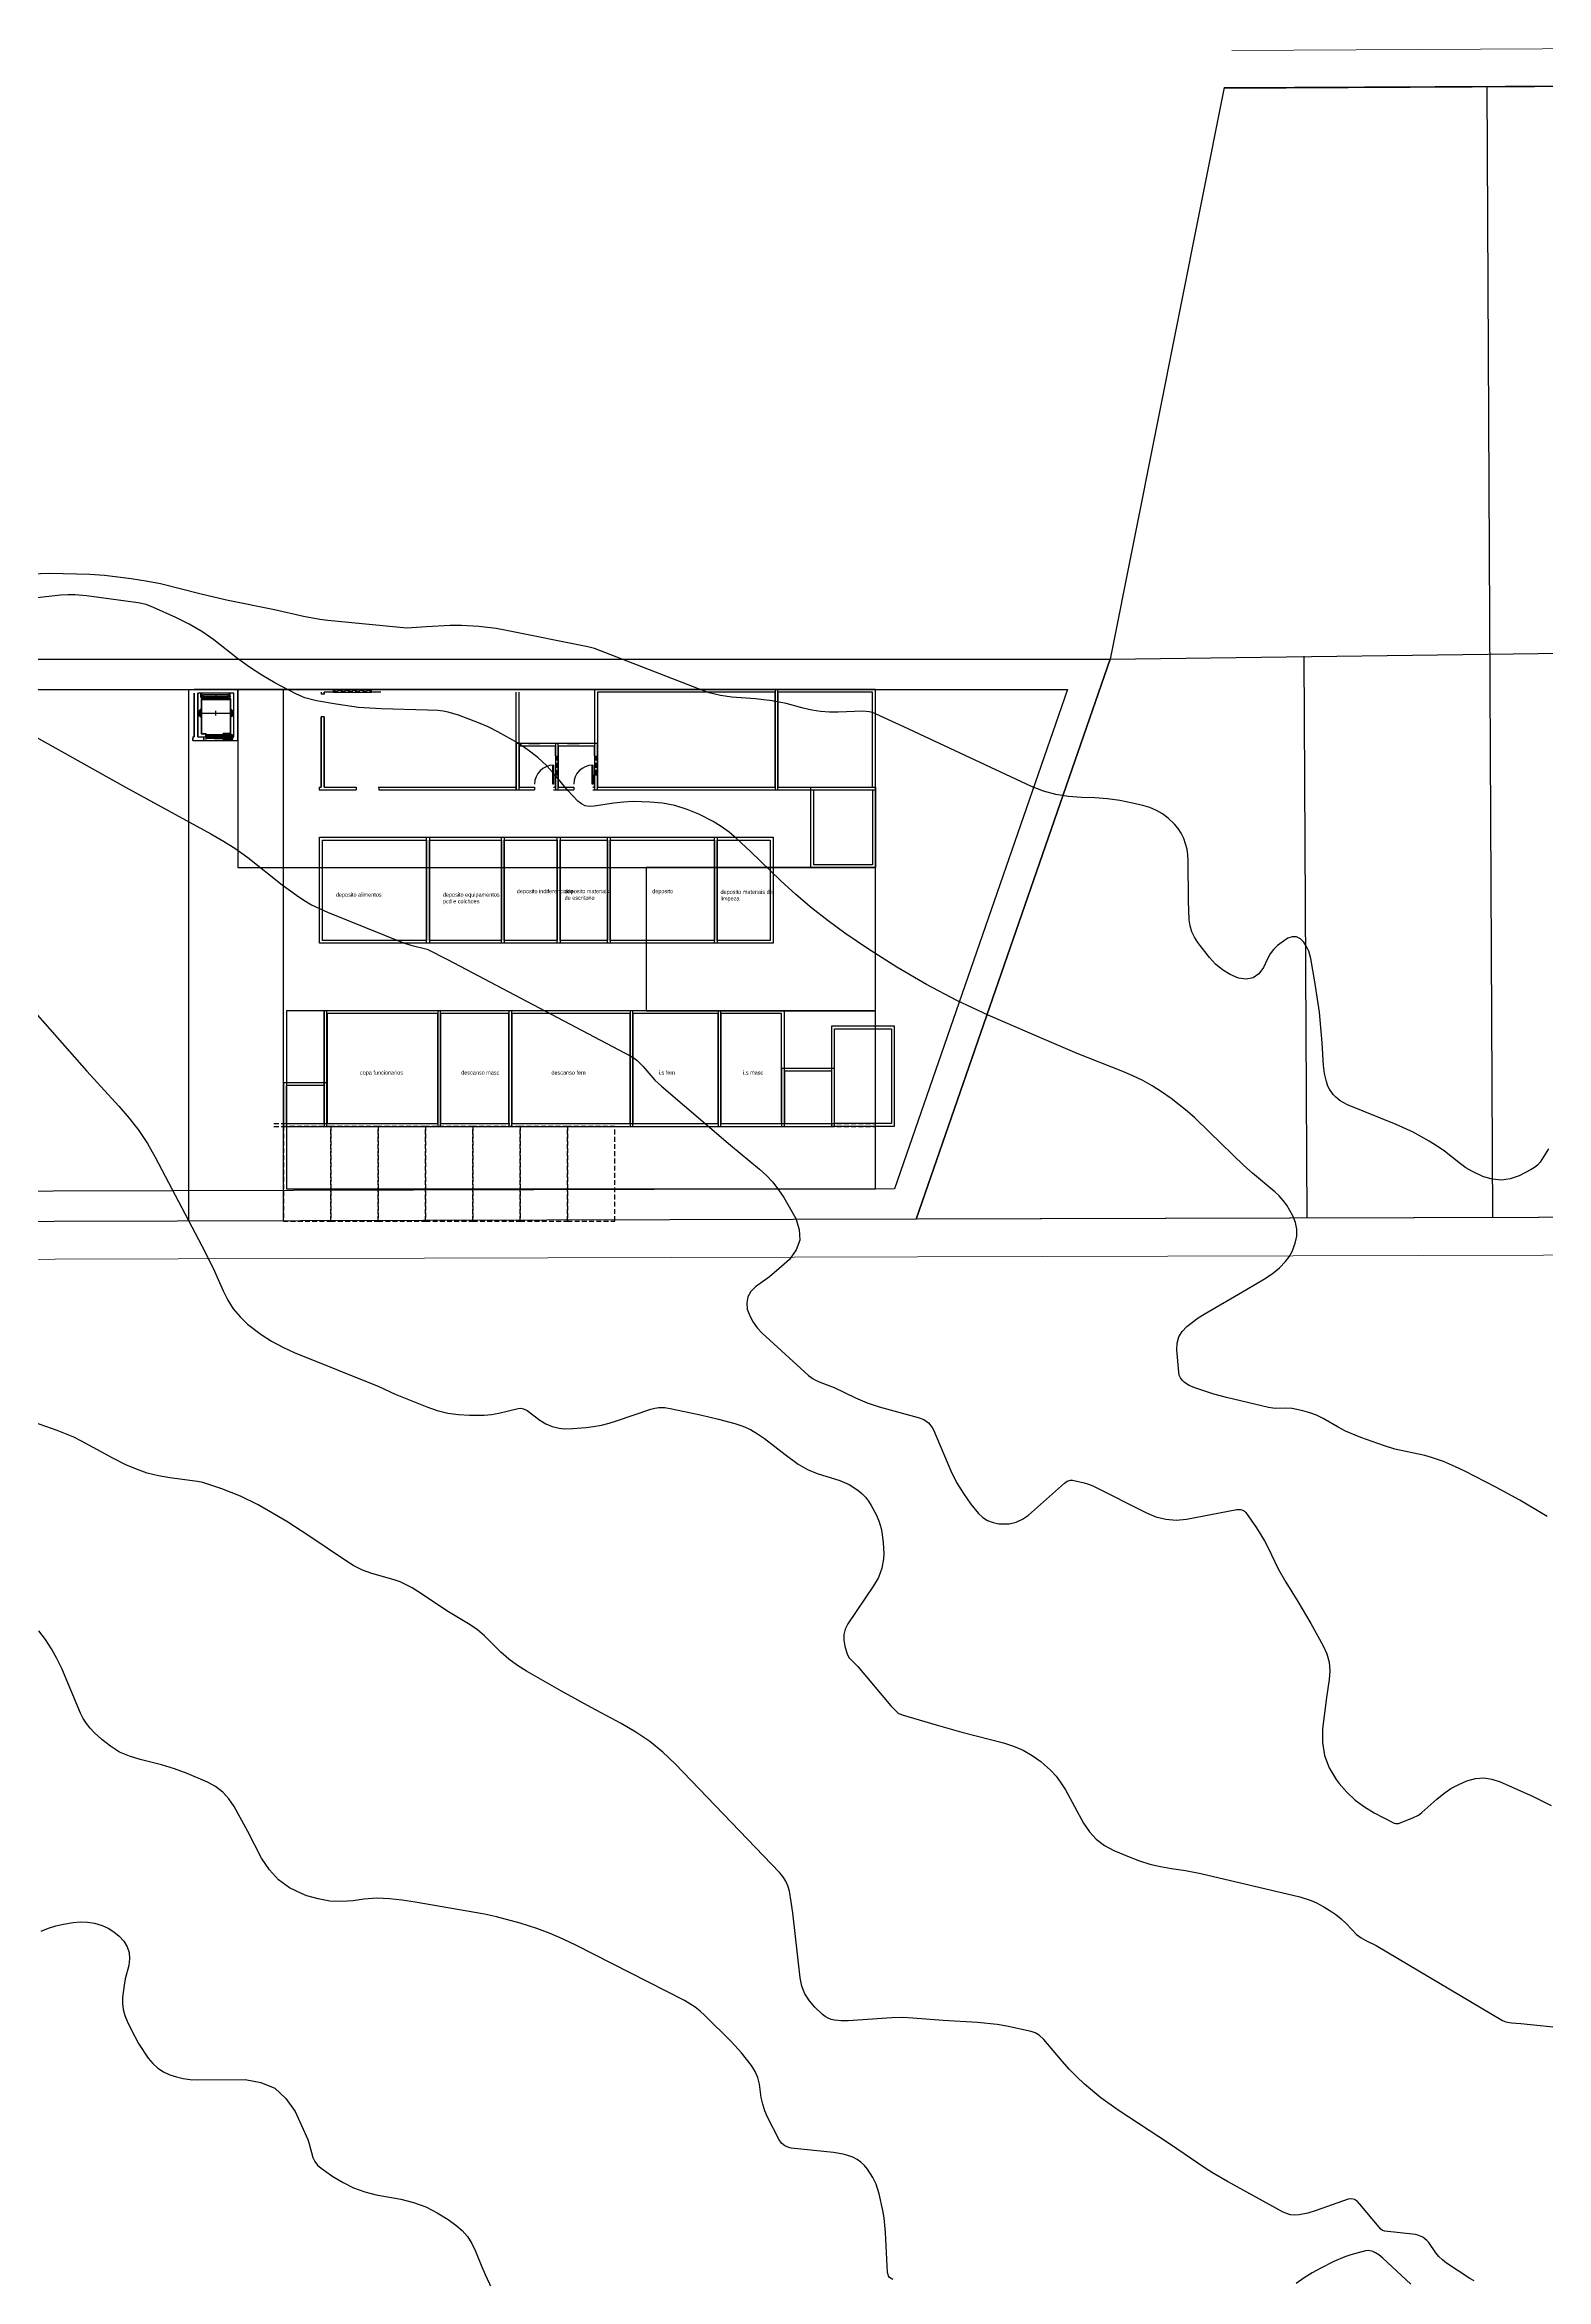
# Model space of a CAD drawing. Header units: centimetres. Extents: x 0 to 1311401, y -389375 to 85618.
# Drawn here: x 653422 to 661352, y -274341 to -262545 of the extents above; entities that cross this region are included whole.
import ezdxf

# ---------------------------------------------------------------- set-up
doc = ezdxf.new("R2010")
doc.units = ezdxf.units.CM
doc.header["$LTSCALE"] = 4
for name, pattern in [('DASHED2', [9.525, 6.35, -3.175]), ('HIDDEN', [9.525, 6.35, -3.175]), ('LTYPE_4', [112.5, 56.25, -56.25]), ('LTYPE_6', [168.75, 112.5, -28.125, 0, -28.125])]:
    doc.linetypes.add(name, pattern=pattern)
for name, color, linetype in [('0.1', 1, 'Continuous'), ('0.2', 2, 'Continuous'), ('0.4', 4, 'Continuous'), ('0.6', 6, 'Continuous'), ('02-CONT', 2, 'Continuous'), ('04', 254, 'Continuous'), ('08', 8, 'Continuous'), ('A-DEMOLIR', 30, 'HIDDEN'), ('CURVAS-INTERMEDIARIAS', 39, 'Continuous'), ('CURVAS-MESTRA', 34, 'Continuous'), ('DEMOLIR', 10, 'Continuous'), ('LIMITE-L', 7, 'Continuous')]:
    doc.layers.add(name, color=color, linetype=linetype)
doc.layers.add('C-TEXTO-03', color=2, linetype='Continuous', lineweight=20)
doc.layers.add('P-MEIOFIO', color=171, linetype='Continuous', lineweight=9)
doc.styles.add('Símbolos', font='ERASLGHT.TTF')

# ---------------------------------------------------------------- blocks, each defined once
blk = doc.blocks.new('1_00e-flat-4')
at = {"color": 1}
blk.add_arc((28, -52), 100, 90, 180, dxfattribs=at)
at = {"layer": '02-CONT'}
blk.add_lwpolyline([(28, -52), (25, -52), (25, 48), (28, 48)], close=True, dxfattribs=at)

msp = doc.modelspace()

# ---------------------------------------------------------------- linework, layer by layer
at = {"color": 1}
msp.add_lwpolyline([(659650.548, -262775.326), (665220.33, -262744.956), (665252.936, -268724.712), (658029.975, -268744.458)], dxfattribs=at)
at = {"layer": '0.1'}
for p, q in [((655147.505, -265948.707), (654947.505, -265948.707)), ((654947.505, -265963.707), (655147.505, -265963.707)), ((656119.505, -266298.707), (656119.505, -266398.707)), ((656134.505, -266398.707), (656134.505, -266298.707)), ((656326.505, -266298.707), (656326.505, -266398.707)), ((656341.505, -266398.707), (656341.505, -266298.707))]:
    msp.add_line(p, q, dxfattribs=at)
msp.add_lwpolyline([(654262.352, -266218.707), (654414.352, -266218.707)], dxfattribs=at)
at = {"layer": '0.2', "linetype": 'DASHED2'}
for p, q in [((655147.505, -265954.707), (654947.505, -265954.707)), ((654947.505, -265957.707), (655147.505, -265957.707)), ((656125.505, -266298.707), (656125.505, -266398.707)), ((656128.505, -266398.707), (656128.505, -266298.707)), ((656332.505, -266298.707), (656332.505, -266398.707)), ((656335.505, -266398.707), (656335.505, -266298.707))]:
    msp.add_line(p, q, dxfattribs=at)
at = {"layer": '0.4'}
for p, q in [((654183.167, -268754.974, 77040.339), (654183.167, -265948.707)), ((654683.167, -268754.974, 77040.339), (654683.167, -265948.707)), ((654898.167, -268039.974, 77040.339), (654898.167, -267645.06)), ((654913.167, -268039.974, 77040.339), (654913.167, -267645.06))]:
    msp.add_line(p, q, dxfattribs=at)
for points in [[(654441.852, -266889.172), (657809.444, -266889.172), (657809.444, -265948.886), (654441.852, -265948.886)], [(656326.505, -266478.707), (657294.444, -266478.707), (657294.444, -265948.707), (656326.505, -265948.707)], [(656341.505, -266463.707), (657279.444, -266463.707), (657279.444, -265963.707), (656341.505, -265963.707)], [(657279.444, -266478.886), (657809.444, -266478.886), (657809.444, -265948.886), (657279.444, -265948.886)], [(657294.444, -266463.886), (657794.444, -266463.886), (657794.444, -265963.886), (657294.444, -265963.886)], [(656599.365, -267645.06), (657809.444, -267645.06), (657809.444, -266889.172), (656599.365, -266889.172)], [(654699.365, -268585.06), (657809.314, -268585.06), (657809.314, -267645.06), (654699.365, -267645.06)], [(657908.367, -268254.974), (657578.367, -268254.974), (657578.367, -267724.974), (657908.367, -267724.974)], [(657893.367, -268239.974), (657593.367, -268239.974), (657593.367, -267739.974), (657893.367, -267739.974)]]:
    msp.add_lwpolyline(points, close=True, dxfattribs=at)
at = {"layer": '0.4', "elevation": 77040.339}
for points in [[(657468.444, -266463.886), (657809.444, -266463.886), (657809.444, -266889.172), (657468.444, -266889.172)], [(657483.444, -266478.886), (657794.444, -266478.886), (657794.444, -266874.172), (657483.444, -266874.172)], [(654873.794, -266728.886), (655453.794, -266728.886), (655453.794, -267288.799), (654873.794, -267288.799)], [(654888.794, -266743.886), (655438.794, -266743.886), (655438.794, -267273.799), (654888.794, -267273.799)], [(655438.794, -266728.886), (655848.794, -266728.886), (655848.794, -267288.799), (655438.794, -267288.799)], [(655453.794, -266743.886), (655833.794, -266743.886), (655833.794, -267273.799), (655453.794, -267273.799)], [(655833.794, -266728.886), (656143.794, -266728.886), (656143.794, -267288.799), (655833.794, -267288.799)], [(655848.794, -266743.886), (656128.794, -266743.886), (656128.794, -267273.799), (655848.794, -267273.799)], [(656128.794, -266728.886), (656408.794, -266728.886), (656408.794, -267288.799), (656128.794, -267288.799)], [(656143.794, -266743.886), (656393.794, -266743.886), (656393.794, -267273.799), (656143.794, -267273.799)], [(656393.794, -266728.886), (656973.794, -266728.886), (656973.794, -267288.799), (656393.794, -267288.799)], [(656408.794, -266743.886), (656958.794, -266743.886), (656958.794, -267273.799), (656408.794, -267273.799)], [(656958.794, -266728.886), (657268.794, -266728.886), (657268.794, -267288.799), (656958.794, -267288.799)], [(656973.794, -266743.886), (657253.794, -266743.886), (657253.794, -267273.799), (656973.794, -267273.799)], [(655513.367, -267645.06), (654898.367, -267645.06), (654898.367, -268254.974), (655513.367, -268254.974)], [(655498.367, -267660.06), (654913.367, -267660.06), (654913.367, -268239.974), (655498.367, -268239.974)], [(655888.367, -267645.06), (655498.367, -267645.06), (655498.367, -268254.974), (655888.367, -268254.974)], [(655873.367, -267660.06), (655513.367, -267660.06), (655513.367, -268239.974), (655873.367, -268239.974)], [(656528.367, -267645.06), (655873.367, -267645.06), (655873.367, -268254.974), (656528.367, -268254.974)], [(656513.367, -267660.06), (655888.367, -267660.06), (655888.367, -268239.974), (656513.367, -268239.974)], [(656993.367, -267645.06), (656513.367, -267645.06), (656513.367, -268254.974), (656993.367, -268254.974)], [(656978.367, -267660.06), (656528.367, -267660.06), (656528.367, -268239.974), (656978.367, -268239.974)], [(657328.367, -267645.06), (656978.367, -267645.06), (656978.367, -268254.974), (657328.367, -268254.974)], [(657313.367, -267660.06), (656993.367, -267660.06), (656993.367, -268239.974), (657313.367, -268239.974)]]:
    msp.add_lwpolyline(points, close=True, dxfattribs=at)
at = {"layer": '0.6'}
for p, q in [((654897.505, -265973.707), (654882.505, -265973.707)), ((654947.505, -265963.707), (654947.505, -265948.707)), ((655147.505, -265963.707), (655147.505, -265948.707)), ((654897.505, -266093.707), (654882.505, -266093.707)), ((656119.505, -266398.707), (656134.505, -266398.707)), ((656326.505, -266398.707), (656341.505, -266398.707)), ((654872.505, -266463.707), (654872.505, -266478.707)), ((655067.505, -266463.707), (655067.505, -266478.707)), ((655187.505, -266463.707), (655187.505, -266478.707)), ((656009.505, -266463.707), (656009.505, -266478.707)), ((656216.505, -266463.707), (656216.505, -266478.707))]:
    msp.add_line(p, q, dxfattribs=at)
for points in [[(654204.352, -266198.707), (654211.852, -266198.707), (654211.852, -265968.707)], [(654414.352, -266218.707), (654441.852, -266218.707), (654441.852, -265948.707), (654211.852, -265948.707)], [(654231.852, -266198.707), (654231.852, -265968.707)], [(654421.852, -265968.707), (654231.852, -265968.707), (654231.852, -266198.707), (654262.352, -266198.707)], [(654414.352, -266198.707), (654421.852, -266198.707), (654421.852, -265968.707)], [(654947.505, -265948.707), (654882.505, -265948.707)], [(654882.505, -265963.707), (654882.505, -265973.707)], [(654897.505, -265973.707), (654897.505, -265963.707)], [(654947.505, -265963.707), (654897.505, -265963.707), (654897.505, -265973.707)], [(655212.505, -265948.707), (655147.505, -265948.707)], [(655147.505, -265948.707), (655252.505, -265948.707)], [(655197.505, -265963.707), (655147.505, -265963.707)], [(655252.505, -265948.707), (655197.505, -265948.707)], [(655912.505, -266478.707), (655912.505, -265963.707)], [(655927.505, -266478.707), (655927.505, -265963.707)], [(654872.505, -266463.707), (654882.505, -266463.707), (654882.505, -266093.707)], [(654882.505, -266093.707), (654882.505, -266463.707)], [(654897.505, -266463.707), (654897.505, -266093.707)], [(654897.505, -266093.707), (654897.505, -266463.707), (655067.505, -266463.707)], [(654204.352, -266218.707), (654231.852, -266218.707)], [(654211.852, -266218.707), (654262.352, -266218.707)], [(656134.505, -266233.707), (655912.505, -266233.707), (655912.505, -266478.707), (656009.505, -266478.707)], [(656134.505, -266298.707), (656134.505, -266233.707), (655912.505, -266233.707)], [(656119.505, -266298.707), (656119.505, -266248.707), (655927.505, -266248.707), (655927.505, -266463.707), (656009.505, -266463.707)], [(655976.352, -266233.707), (656037.852, -266233.707)], [(656341.505, -266233.707), (656119.505, -266233.707), (656119.505, -266478.707), (656216.505, -266478.707)], [(656341.505, -266298.707), (656341.505, -266233.707), (656119.505, -266233.707)], [(656326.505, -266298.707), (656326.505, -266248.707), (656134.505, -266248.707), (656134.505, -266463.707), (656216.505, -266463.707)], [(656183.352, -266233.707), (656244.852, -266233.707)], [(656109.505, -266463.707), (656119.505, -266463.707), (656119.505, -266398.707)], [(656109.505, -266478.707), (656134.505, -266478.707), (656134.505, -266398.707)], [(656316.505, -266463.707), (656326.505, -266463.707), (656326.505, -266398.707)], [(656316.505, -266478.707), (656341.505, -266478.707), (656341.505, -266398.707)], [(654872.505, -266478.707), (654897.505, -266478.707)], [(654882.505, -266478.707), (655067.505, -266478.707)], [(655183.905, -266463.707), (655912.505, -266463.707)], [(655187.505, -266478.707), (655912.505, -266478.707)]]:
    msp.add_lwpolyline(points, dxfattribs=at)
at = {"layer": '04'}
for points in [[(659651.521, -262770.454), (665220.33, -262744.956), (665252.936, -268724.712), (658023.711, -268744.475), (659048.733, -265788.707)], [(659651.521, -262770.454), (659048.733, -265788.707), (661708.369, -265754.073), (662246.754, -265754.073)], [(661037.327, -262764.109), (661067.05, -268736.155)], [(660088.45, -268738.83), (660072.278, -265772.833)], [(654211.852, -265968.707), (654211.852, -266198.707)]]:
    msp.add_lwpolyline(points, dxfattribs=at)
at = {"layer": '08', "color": 253, "linetype": 'LTYPE_6'}
for p, q in [((654242.575, -265984.707), (654405.751, -265984.707)), ((654326.852, -265973.653), (654326.852, -265996.589)), ((654231.852, -266073.707), (654420.881, -266073.707)), ((654326.852, -266086.498), (654326.852, -266061.269))]:
    msp.add_line(p, q, dxfattribs=at)
at = {"layer": '08', "color": 253}
for p, q in [((654246.452, -265991.957), (654246.452, -265968.707)), ((654251.452, -265981.457), (654251.452, -265968.707)), ((654251.852, -265981.857), (654251.452, -265981.457)), ((654251.452, -265981.457), (654251.452, -265987.957)), ((654251.852, -265981.857), (654251.852, -265984.507)), ((654253.152, -265984.507), (654251.852, -265984.507)), ((654251.852, -265984.907), (654251.852, -265987.557)), ((654253.152, -265984.907), (654251.852, -265984.907)), ((654253.152, -265984.507), (654253.352, -265984.307)), ((654253.352, -265985.107), (654253.152, -265984.907)), ((654256.852, -265984.307), (654253.352, -265984.307)), ((654256.852, -265985.107), (654253.352, -265985.107)), ((654256.852, -265984.307), (654256.852, -265985.107)), ((654258.852, -265975.707), (654389.852, -265975.707)), ((654258.852, -265993.707), (654258.852, -265975.707)), ((654389.852, -265975.707), (654389.852, -265993.707)), ((654391.852, -265984.307), (654395.352, -265984.307)), ((654391.852, -265985.107), (654391.852, -265984.307)), ((654391.852, -265985.107), (654395.352, -265985.107)), ((654395.352, -265984.307), (654395.552, -265984.507)), ((654395.552, -265984.907), (654395.352, -265985.107)), ((654395.552, -265984.507), (654396.852, -265984.507)), ((654395.552, -265984.907), (654396.852, -265984.907)), ((654396.852, -265981.857), (654397.252, -265981.457)), ((654396.852, -265984.507), (654396.852, -265981.857)), ((654396.852, -265987.557), (654396.852, -265984.907)), ((654397.252, -265981.457), (654397.252, -265968.707)), ((654397.252, -265987.957), (654397.252, -265981.457)), ((654402.252, -265991.957), (654402.252, -265968.707)), ((654236.852, -266065.207), (654231.852, -266065.207)), ((654236.852, -266082.207), (654231.852, -266082.207)), ((654236.852, -266069.207), (654236.852, -266065.207)), ((654236.852, -266069.207), (654237.302, -266069.207)), ((654236.852, -266069.207), (654236.852, -266073.707)), ((654236.852, -266073.707), (654236.852, -266078.207)), ((654236.852, -266078.207), (654237.302, -266078.207)), ((654236.852, -266078.207), (654236.852, -266082.207)), ((654237.669, -266069.556), (654237.302, -266069.207)), ((654237.669, -266077.857), (654237.302, -266078.207)), ((654237.834, -266072.907), (654237.669, -266069.556)), ((654237.834, -266074.506), (654237.669, -266077.857)), ((654238.202, -266073.257), (654237.834, -266072.907)), ((654237.834, -266074.506), (654238.202, -266074.157)), ((654239.802, -266073.257), (654238.202, -266073.257)), ((654239.802, -266074.157), (654238.202, -266074.157)), ((654239.802, -266073.257), (654240.152, -266072.907)), ((654239.802, -266074.157), (654240.152, -266074.507)), ((654244.352, -266072.907), (654240.152, -266072.907)), ((654244.352, -266074.507), (654240.152, -266074.507)), ((654240.352, -266058.107), (654240.352, -266066.207)), ((654245.752, -266058.107), (654240.352, -266058.107)), ((654246.352, -266058.707), (654240.352, -266058.707)), ((654240.352, -266066.207), (654246.352, -266066.207)), ((654240.352, -266081.207), (654246.352, -266081.207)), ((654240.352, -266089.307), (654240.352, -266081.207)), ((654246.352, -266088.707), (654240.352, -266088.707)), ((654245.752, -266089.307), (654240.352, -266089.307)), ((654244.352, -266073.707), (654244.352, -266072.907)), ((654244.352, -266073.707), (654244.352, -266074.507)), ((654245.752, -266052.707), (654245.752, -266058.107)), ((654246.352, -266052.707), (654245.752, -266052.707)), ((654245.752, -266094.707), (654245.752, -266089.307)), ((654246.352, -266094.707), (654245.752, -266094.707)), ((654246.352, -266052.707), (654246.352, -266058.707)), ((654246.352, -266058.707), (654248.852, -266058.707)), ((654246.352, -266066.207), (654248.852, -266066.207)), ((654246.352, -266081.207), (654248.852, -266081.207)), ((654246.352, -266094.707), (654246.352, -266088.707)), ((654246.352, -266088.707), (654248.852, -266088.707)), ((654251.452, -265991.957), (654246.452, -265991.957)), ((654248.852, -265998.707), (654248.852, -266183.707)), ((654404.852, -265998.707), (654248.852, -265998.707)), ((654251.852, -265987.557), (654251.452, -265987.957)), ((654251.452, -265987.957), (654251.452, -265991.957)), ((654251.852, -266001.707), (654401.852, -266001.707)), ((654251.852, -266181.707), (654251.852, -266001.707)), ((654389.852, -265993.707), (654258.852, -265993.707)), ((654372.786, -266001.707), (654372.786, -266001.707)), ((654396.852, -265987.557), (654397.252, -265987.957)), ((654397.252, -265987.957), (654397.252, -265991.957)), ((654397.252, -265991.957), (654402.252, -265991.957)), ((654401.852, -266001.707), (654401.852, -266181.707)), ((654404.852, -266183.707), (654404.852, -265998.707)), ((654407.352, -266058.707), (654404.852, -266058.707)), ((654407.352, -266066.207), (654404.852, -266066.207)), ((654407.352, -266081.207), (654404.852, -266081.207)), ((654407.352, -266088.707), (654404.852, -266088.707)), ((654407.352, -266052.707), (654407.952, -266052.707)), ((654407.352, -266052.707), (654407.352, -266058.707)), ((654407.352, -266058.707), (654413.352, -266058.707)), ((654413.352, -266066.207), (654407.352, -266066.207)), ((654413.352, -266081.207), (654407.352, -266081.207)), ((654407.352, -266088.707), (654413.352, -266088.707)), ((654407.352, -266094.707), (654407.352, -266088.707)), ((654407.352, -266094.707), (654407.952, -266094.707)), ((654407.952, -266052.707), (654407.952, -266058.107)), ((654407.952, -266058.107), (654413.352, -266058.107)), ((654407.952, -266089.307), (654413.352, -266089.307)), ((654407.952, -266094.707), (654407.952, -266089.307)), ((654409.352, -266072.907), (654413.552, -266072.907)), ((654409.352, -266073.707), (654409.352, -266072.907)), ((654409.352, -266073.707), (654409.352, -266074.507)), ((654409.352, -266074.507), (654413.552, -266074.507)), ((654413.352, -266058.107), (654413.352, -266066.207)), ((654413.352, -266089.307), (654413.352, -266081.207)), ((654413.902, -266073.257), (654413.552, -266072.907)), ((654413.902, -266074.157), (654413.552, -266074.507)), ((654413.902, -266073.257), (654415.502, -266073.257)), ((654413.902, -266074.157), (654415.502, -266074.157)), ((654415.869, -266072.907), (654415.502, -266073.257)), ((654415.502, -266074.157), (654415.869, -266074.506)), ((654415.869, -266072.907), (654416.034, -266069.556)), ((654415.869, -266074.506), (654416.034, -266077.857)), ((654416.034, -266069.556), (654416.402, -266069.207)), ((654416.034, -266077.857), (654416.402, -266078.207)), ((654416.852, -266069.207), (654416.402, -266069.207)), ((654416.852, -266078.207), (654416.402, -266078.207)), ((654416.852, -266069.207), (654416.852, -266065.207)), ((654416.852, -266065.207), (654421.852, -266065.207)), ((654416.852, -266073.707), (654416.852, -266069.207)), ((654416.852, -266078.207), (654416.852, -266073.707)), ((654416.852, -266078.207), (654416.852, -266082.207)), ((654416.852, -266082.207), (654421.852, -266082.207)), ((654202.852, -266207.707), (654202.852, -266207.907)), ((654202.852, -266207.907), (654204.152, -266207.907)), ((654204.152, -266207.907), (654204.152, -266213.507)), ((654204.352, -266198.707), (654204.352, -266207.707)), ((654204.352, -266198.707), (654204.352, -266213.707)), ((654204.352, -266218.707), (654204.352, -266207.707)), ((654248.852, -266183.707), (654274.152, -266183.707)), ((654251.852, -266181.707), (654274.352, -266181.707)), ((654262.352, -266198.707), (654271.352, -266198.707)), ((654262.352, -266207.707), (654262.352, -266198.707)), ((654262.352, -266213.707), (654262.352, -266198.707)), ((654262.352, -266207.707), (654263.852, -266207.707)), ((654262.352, -266218.707), (654262.352, -266207.707)), ((654262.552, -266207.907), (654262.552, -266213.507)), ((654263.852, -266207.907), (654262.552, -266207.907)), ((654263.852, -266207.707), (654263.852, -266207.907)), ((654271.352, -266195.507), (654272.652, -266195.507)), ((654271.352, -266195.707), (654271.352, -266195.507)), ((654271.352, -266195.707), (654411.852, -266195.707)), ((654271.352, -266198.707), (654414.352, -266198.707)), ((654271.352, -266198.707), (654271.352, -266198.907)), ((654271.352, -266198.907), (654272.652, -266198.907)), ((654272.652, -266191.007), (654274.152, -266191.007)), ((654272.652, -266195.507), (654272.652, -266191.007)), ((654272.652, -266198.907), (654272.652, -266203.407)), ((654272.652, -266203.407), (654274.152, -266203.407)), ((654272.852, -266191.207), (654272.852, -266195.707)), ((654274.352, -266191.207), (654272.852, -266191.207)), ((654272.852, -266203.207), (654272.852, -266198.707)), ((654274.352, -266203.207), (654272.852, -266203.207)), ((654273.152, -266191.707), (654321.352, -266191.707)), ((654273.152, -266195.707), (654273.152, -266191.707)), ((654273.152, -266198.707), (654273.152, -266202.707)), ((654273.152, -266202.707), (654321.352, -266202.707)), ((654273.352, -266191.907), (654273.352, -266195.507)), ((654321.152, -266191.907), (654273.352, -266191.907)), ((654273.352, -266195.507), (654274.652, -266195.507)), ((654273.352, -266198.907), (654274.652, -266198.907)), ((654273.352, -266202.507), (654273.352, -266198.907)), ((654321.152, -266202.507), (654273.352, -266202.507)), ((654274.152, -266183.707), (654274.152, -266186.707)), ((654274.152, -266191.007), (654274.152, -266186.707)), ((654274.152, -266203.407), (654274.152, -266213.507)), ((654274.352, -266186.707), (654274.352, -266181.707)), ((654274.352, -266191.207), (654274.352, -266186.707)), ((654274.352, -266186.707), (654411.852, -266186.707)), ((654274.352, -266213.707), (654274.352, -266203.207)), ((654414.352, -266207.707), (654274.352, -266207.707)), ((654274.652, -266195.507), (654274.652, -266195.707)), ((654274.652, -266198.907), (654274.652, -266198.707)), ((654319.352, -266187.207), (654366.352, -266187.207)), ((654319.352, -266187.207), (654319.352, -266191.207)), ((654319.352, -266191.207), (654320.852, -266191.207)), ((654319.352, -266203.207), (654320.852, -266203.207)), ((654319.352, -266207.207), (654319.352, -266203.207)), ((654319.352, -266207.207), (654366.352, -266207.207)), ((654366.152, -266187.407), (654319.552, -266187.407)), ((654319.552, -266191.007), (654319.552, -266187.407)), ((654320.852, -266191.007), (654319.552, -266191.007)), ((654319.552, -266203.407), (654319.552, -266207.007)), ((654320.852, -266203.407), (654319.552, -266203.407)), ((654366.152, -266207.007), (654319.552, -266207.007)), ((654319.852, -266195.507), (654321.152, -266195.507)), ((654319.852, -266195.707), (654319.852, -266195.507)), ((654319.852, -266198.707), (654319.852, -266198.907)), ((654319.852, -266198.907), (654321.152, -266198.907)), ((654320.852, -266191.207), (654320.852, -266191.007)), ((654320.852, -266203.207), (654320.852, -266203.407)), ((654321.152, -266195.507), (654321.152, -266191.907)), ((654321.152, -266198.907), (654321.152, -266202.507)), ((654321.352, -266191.707), (654321.352, -266195.707)), ((654321.352, -266193.207), (654411.852, -266193.207)), ((654411.852, -266194.207), (654321.352, -266194.207)), ((654321.352, -266202.707), (654321.352, -266198.707)), ((654321.352, -266200.207), (654414.352, -266200.207)), ((654414.352, -266201.207), (654321.352, -266201.207)), ((654401.852, -266181.707), (654364.352, -266181.707)), ((654364.352, -266186.707), (654364.352, -266181.707)), ((654364.352, -266207.707), (654364.352, -266213.707)), ((654364.352, -266213.707), (654414.352, -266213.707)), ((654364.552, -266183.707), (654404.852, -266183.707)), ((654364.552, -266186.507), (654364.552, -266183.707)), ((654365.852, -266186.507), (654364.552, -266186.507)), ((654364.552, -266213.507), (654364.552, -266207.907)), ((654364.552, -266207.907), (654365.852, -266207.907)), ((654414.152, -266213.507), (654364.552, -266213.507)), ((654364.852, -266191.007), (654366.152, -266191.007)), ((654364.852, -266191.207), (654364.852, -266191.007)), ((654366.352, -266191.207), (654364.852, -266191.207)), ((654364.852, -266203.207), (654364.852, -266203.407)), ((654366.352, -266203.207), (654364.852, -266203.207)), ((654364.852, -266203.407), (654366.152, -266203.407)), ((654365.852, -266186.707), (654365.852, -266186.507)), ((654365.852, -266207.907), (654365.852, -266207.707)), ((654366.152, -266191.007), (654366.152, -266187.407)), ((654366.152, -266203.407), (654366.152, -266207.007)), ((654366.352, -266187.207), (654366.352, -266191.207)), ((654411.852, -266188.707), (654366.352, -266188.707)), ((654366.352, -266189.707), (654411.852, -266189.707)), ((654366.352, -266207.207), (654366.352, -266203.207)), ((654366.352, -266204.707), (654414.352, -266204.707)), ((654414.352, -266205.707), (654366.352, -266205.707)), ((654411.852, -266186.707), (654411.852, -266195.707)), ((654412.852, -266207.707), (654412.852, -266207.907)), ((654412.852, -266207.907), (654414.152, -266207.907)), ((654414.152, -266207.907), (654414.152, -266213.507)), ((654414.352, -266198.707), (654414.352, -266207.707)), ((654414.352, -266198.707), (654414.352, -266213.707)), ((654414.352, -266218.707), (654414.352, -266207.707))]:
    msp.add_line(p, q, dxfattribs=at)
at = {"layer": '08', "color": 253, "linetype": 'LTYPE_4'}
for p, q in [((654240.352, -266059.557), (654246.352, -266059.557)), ((654240.352, -266087.857), (654246.352, -266087.857)), ((654246.352, -266059.557), (654248.852, -266059.557)), ((654246.352, -266087.857), (654248.852, -266087.857)), ((654407.352, -266059.557), (654404.852, -266059.557)), ((654407.352, -266087.857), (654404.852, -266087.857)), ((654413.352, -266059.557), (654407.352, -266059.557)), ((654413.352, -266087.857), (654407.352, -266087.857))]:
    msp.add_line(p, q, dxfattribs=at)
at = {"layer": 'A-DEMOLIR'}
for p, q in [((654633.167, -268239.974, 77040.339), (657809.314, -268239.974)), ((654633.167, -268254.974, 77040.339), (657809.314, -268254.974))]:
    msp.add_line(p, q, dxfattribs=at)
at = {"layer": 'A-DEMOLIR', "elevation": 77040.339}
for points in [[(654683.167, -268754.974), (654933.167, -268754.974), (654933.167, -268254.974), (654683.167, -268254.974)], [(654933.167, -268754.974), (655183.167, -268754.974), (655183.167, -268254.974), (654933.167, -268254.974)], [(655183.167, -268754.974), (655433.167, -268754.974), (655433.167, -268254.974), (655183.167, -268254.974)], [(655433.167, -268754.974), (655683.167, -268754.974), (655683.167, -268254.974), (655433.167, -268254.974)], [(655683.167, -268754.974), (655933.167, -268754.974), (655933.167, -268254.974), (655683.167, -268254.974)], [(655933.167, -268754.974), (656183.167, -268754.974), (656183.167, -268254.974), (655933.167, -268254.974)], [(656183.167, -268754.974), (656433.167, -268754.974), (656433.167, -268254.974), (656183.167, -268254.974)]]:
    msp.add_lwpolyline(points, close=True, dxfattribs=at)
at = {"layer": 'CURVAS-INTERMEDIARIAS'}
for points, elevation in [([(661355.866, -270313.727), (661211.163, -270228.319), (661085.351, -270159.049), (660921.555, -270075.284), (660872.39, -270051.356), (660809.678, -270024.125), (660744.847, -270002.381), (660709.8, -269992.836), (660552.687, -269958.761), (660491.298, -269939.781), (660372.691, -269897.463), (660291.952, -269863.517), (660253.283, -269843.068), (660172.742, -269796.196), (660138.563, -269779.921), (660102.902, -269767.223), (660066.242, -269756.915), (660009.005, -269744.874), (659973.364, -269742.821), (659919.634, -269744.654), (659884.231, -269739.342), (659662.571, -269686.321), (659595.956, -269668.585), (659495.831, -269635.396), (659466.387, -269622.458), (659452.6, -269614.246), (659439.29, -269605.15), (659428.244, -269594.333), (659419.413, -269582.283), (659413.887, -269568.411), (659410.566, -269553.305), (659400.325, -269434.638), (659402.717, -269399.243), (659411.272, -269366.475), (659429.086, -269337.688), (659453.06, -269311.539), (659513.997, -269266.514), (659545.781, -269245.932), (659768.576, -269116.936), (659863.444, -269060.554), (659904.795, -269033.61), (659942.673, -269001.982), (659975.184, -268968.136), (659994.081, -268942.975), (660009.055, -268915.295), (660026.171, -268871.845), (660033.624, -268834.567), (660035.019, -268797.822), (660027.33, -268761.862), (660013.573, -268726.433), (659981.371, -268670.915), (659962.845, -268645.561), (659941.524, -268622.499), (659918.347, -268600.978), (659799.725, -268502.216), (659754.969, -268461.832), (659573.143, -268284.941), (659495.041, -268210.82), (659454.976, -268174.992), (659413.83, -268140.525), (659371.048, -268108.106), (659319.919, -268072.15), (659270.709, -268041.393), (659220.311, -268012.899), (659168.137, -267987.817), (659114.772, -267965.008), (658874.606, -267869.681), (658702.012, -267796.676), (658404.512, -267667.379), (658239.612, -267590.088), (658078.019, -267506.791), (657921.404, -267414.491), (657768.096, -267316.193), (657648.36, -267234.546), (657559.228, -267170.317), (657472.494, -267103.146), (657389.358, -267031.583), (657308.631, -266957.079), (657150.128, -266804.32), (657075.062, -266735.27), (657035.979, -266702.907), (656995.298, -266672.944), (656952.19, -266646.567), (656876.666, -266607.707), (656814.298, -266582.231), (656750.597, -266562.054), (656684.9, -266549.829), (656617.88, -266542.903), (656530.506, -266541.035), (656478.744, -266542.918), (656427.228, -266548.24), (656323.95, -266565.317), (656299.867, -266566.048), (656277.108, -266562.513), (656256.32, -266552.583), (656236.858, -266538.387), (656184.437, -266481.993), (656117.686, -266400.462), (656074.031, -266352.305), (656027.341, -266307.682), (655976.116, -266268.354), (655921.866, -266232.561), (655815.285, -266172.042), (655764.946, -266146.741), (655713.304, -266124.21), (655606.716, -266083.869), (655553.702, -266068.604), (655526.555, -266063.914), (655499.096, -266060.698), (655443.659, -266057.229), (655199.451, -266051.063), (655079.688, -266043.75), (654960.866, -266027.176), (654858.457, -266008.606), (654795.856, -265992.949), (654751.528, -265974.059), (654637.831, -265913.219), (654569.579, -265873.786), (654503.257, -265831.527), (654439.822, -265785.048), (654316.078, -265686.859), (654252.217, -265642.359), (654184.795, -265603.474), (654114.987, -265568.345), (653997.475, -265515.375), (653957.855, -265501.124), (653916.575, -265492.122), (653642.697, -265455.25), (653584.232, -265449.854), (653545.188, -265448.946), (653506.219, -265451.469), (653290.733, -265474.932)], 76841.011), ([(653094.996, -266043.483), (653848.721, -266465.368), (654299.511, -266710.503), (654366.401, -266749.087), (654431.624, -266790.16), (654494.333, -266834.974), (654675.921, -266979.349), (654751.586, -267035.222), (654790.715, -267061.027), (654830.923, -267084.882), (654872.714, -267105.816), (654915.574, -267124.81), (655317.78, -267286.084), (655356.649, -267298.534), (655441.752, -267318.894), (655549.78, -267373.771), (656517.556, -267883.838), (656540.744, -267898.439), (656551.329, -267907.083), (656580.329, -267936.53), (656643.921, -268010.311), (656679.489, -268043.485), (657044.498, -268353.42), (657197.807, -268481.13), (657234.335, -268514.481), (657268.146, -268550.147), (657297.871, -268589.275), (657324.88, -268630.709), (657388.227, -268740.658), (657406.514, -268798.916), (657409.577, -268854.819), (657389.807, -268907.204), (657354.822, -268957.244), (657313.243, -268995.355), (657249.297, -269049.594), (657175.968, -269102.343), (657151.705, -269126.817), (657135.091, -269154.103), (657129.966, -269185.639), (657132.486, -269220.006), (657145.837, -269255.603), (657162.698, -269289.041), (657184.848, -269319.25), (657210.519, -269347.292), (657455.679, -269569.67), (657479.536, -269587.728), (657492.542, -269595.066), (657520.077, -269607.257), (657590.919, -269633.547), (657704.095, -269688.645), (657765.474, -269715.144), (657828.902, -269735.919), (658035.679, -269791.38), (658063.92, -269802.769), (658088.612, -269820.586), (658108.511, -269843.72), (658116.16, -269856.849), (658208.049, -270073.186), (658237.948, -270134.531), (658273.472, -270192.801), (658313.336, -270248.376), (658353.963, -270298.274), (658376.833, -270319.099), (658401.828, -270335.766), (658430.004, -270346.19), (658460.298, -270352.444), (658476.603, -270353.823), (658515.195, -270352.245), (658551.856, -270344.878), (658585.622, -270328.818), (658617.47, -270306.96), (658806.963, -270138.5), (658821.849, -270128.307), (658838.725, -270122.809), (658850.496, -270123.392), (658911.336, -270136.615), (658934.932, -270143.74), (658957.862, -270152.769), (659240.321, -270295.291), (659290.44, -270316.082), (659343.151, -270328.929), (659397.123, -270332.968), (659450.982, -270327.582), (659718.093, -270277.188), (659736.085, -270277.177), (659744.475, -270278.939), (659752.142, -270281.987), (659758.7, -270286.978), (659764.532, -270293.265), (659820.897, -270374.124), (659864.202, -270443.438), (659882.985, -270479.694), (659935.632, -270590.616), (659976.511, -270661.54), (660039.665, -270763.041), (660107.937, -270878.753), (660174.131, -270997.437), (660192.285, -271039.951), (660204.541, -271083.505), (660207.924, -271128.622), (660205.407, -271174.788), (660191.406, -271268.921), (660169.989, -271434.817), (660169.666, -271506.857), (660179.873, -271576.049), (660205.866, -271640.981), (660242.398, -271703.065), (660258.624, -271724.356), (660298.691, -271770.157), (660342.22, -271811.814), (660390.928, -271847.263), (660443.104, -271878.589), (660549.155, -271932.868), (660556.991, -271934.832), (660571.348, -271934.2), (660646.69, -271905.508), (660676.697, -271890.871), (660694.363, -271877.422), (660773.085, -271806.453), (660809.811, -271776.892), (660848.35, -271750.301), (660889.605, -271728.154), (660932.674, -271708.977), (660976.964, -271698.053), (661021.051, -271694.105), (661064.833, -271700.641), (661108.401, -271714.15), (661279.34, -271790.853), (661376.755, -271839.757)], 76940.675), ([(653201.074, -267459.685), (653645.489, -267964.435), (653814.432, -268148.353), (653868.743, -268210.923), (653919.386, -268276.121), (653964.52, -268345.246), (654005.968, -268416.985), (654269.076, -268918.837), (654319.054, -269019.627), (654364.418, -269122.574), (654389.347, -269172.087), (654418.572, -269218.42), (654454.253, -269259.986), (654494.239, -269298.374), (654564.928, -269352.77), (654620.619, -269389.428), (654679.482, -269420.711), (654740.476, -269448.416), (655187.344, -269628.307), (655273.657, -269668.015), (655440.88, -269735.589), (655495.645, -269754.106), (655551.238, -269768.357), (655608.082, -269776.221), (655665.774, -269779.823), (655742.406, -269778.662), (655781.793, -269775.245), (655820.789, -269768.734), (655922.176, -269743.677), (655936.431, -269742.276), (655950.413, -269745.426), (655970.096, -269755.629), (656037.398, -269804.981), (656068.762, -269824.426), (656102.851, -269838.556), (656124.679, -269844.939), (656138.676, -269847.95), (656167.218, -269850.739), (656210.498, -269849.955), (656279.646, -269844.099), (656321.085, -269838.901), (656362.103, -269831.7), (656402.479, -269821.502), (656442.431, -269809.321), (656623.463, -269746.981), (656644.127, -269741.666), (656665.164, -269738.336), (656696.836, -269739.432), (656734.3, -269746.21), (656893.357, -269780.016), (656980.557, -269800.216), (657066.984, -269823.506), (657108.84, -269838.22), (657149.186, -269855.898), (657187.281, -269878.025), (657223.865, -269903.116), (657332.462, -269986.852), (657401.363, -270037.208), (657449.828, -270066.075), (657502.144, -270087.15), (657620.973, -270124.644), (657671.238, -270145.522), (657717.077, -270174.887), (657737.524, -270192.862), (657756.239, -270212.312), (657772.37, -270233.95), (657786.76, -270257.06), (657814.079, -270307.845), (657829.474, -270341.924), (657840.017, -270377.793), (657843.654, -270396.242), (657850.762, -270452.141), (657853.595, -270511.427), (657852.307, -270537.115), (657842.639, -270587.757), (657824.676, -270636.179), (657799.211, -270681.096), (657663.71, -270880.873), (657649.996, -270908.918), (657641.713, -270937.742), (657641.575, -270967.736), (657646.869, -270998.501), (657660.306, -271040.215), (657669.783, -271059.641), (657715.885, -271106.841), (657891.21, -271313.605), (657921.444, -271345.865), (657930.081, -271352.274), (657949.795, -271361.206), (658129.811, -271414.774), (658264.738, -271452.141), (658484.615, -271508.45), (658537.804, -271525.784), (658588.782, -271547.463), (658636.477, -271575.67), (658681.961, -271608.223), (658702.077, -271624.749), (658733.885, -271654.025), (658763.224, -271685.369), (658788.849, -271719.808), (658812.005, -271756.314), (658908.477, -271932.582), (658939.529, -271978.138), (658975.514, -272018.27), (659018.892, -272050.261), (659067.204, -272076.829), (659149.099, -272111.373), (659203.493, -272131.788), (659258.694, -272149.209), (659315.104, -272162.162), (659372.339, -272172.135), (659447.099, -272182.761), (659527.881, -272198.035), (660049.432, -272321.911), (660109.38, -272340.625), (660138.056, -272353.279), (660177.551, -272374.023), (660219.902, -272400.544), (660240.041, -272415.301), (660268.408, -272438.134), (660296.937, -272464.15), (660349.657, -272520.295), (660373.65, -272537.892), (660399.574, -272552.936), (660453.06, -272578.595), (661120.983, -272975.4), (661138.86, -272982.371), (661167.354, -272987.836), (661217.425, -272989.898), (661454.703, -273014.436)], 77040.339), ([(660971.267, -274348.624), (660948.162, -274336.097), (660825.244, -274254.946), (660804.107, -274238.677), (660784.628, -274220.84), (660767.616, -274200.621), (660730.724, -274145.645), (660721.614, -274135.318), (660699.554, -274118.564), (660674.097, -274107.245), (660660.637, -274103.846), (660499.734, -274087.111), (660487.435, -274083.41), (660477.466, -274075.326), (660367.682, -273943.636), (660354.628, -273930.633), (660339.421, -273920.234), (660322.779, -273915.184), (660305.546, -273917.453), (660136.74, -273977.804), (660091.959, -273991.384), (660046.054, -274000.511), (660023.252, -274001.6), (660000.961, -273999.814), (659979.446, -273993.712), (659958.452, -273984.736), (659667.929, -273824.64), (659589.363, -273778.599), (659551.107, -273753.939), (659362.505, -273626.086), (659091, -273448.564), (658999.201, -273383.245), (658913.188, -273310.471), (658870.844, -273269.975), (658832.787, -273231.396), (658796.364, -273191.274), (658699.126, -273075.674), (658673.045, -273052.371), (658653.136, -273040.596), (658631.283, -273033.033), (658502.285, -273003.896), (658451.272, -272995.133), (658348.196, -272984.893), (658166.062, -272974.29), (658006.835, -272961.594), (657951.638, -272959.304), (657896.403, -272960.231), (657664.783, -272975.626), (657628.695, -272976.217), (657592.734, -272973.153), (657575.539, -272969.126), (657559.259, -272963.16), (657544.368, -272954.288), (657530.402, -272943.479), (657489.412, -272905.088), (657460.298, -272871.211), (657436.694, -272834.551), (657421.359, -272793.733), (657411.551, -272750.145), (657372.481, -272406.58), (657364.737, -272348.971), (657354.632, -272291.737), (657346.699, -272264.398), (657335.926, -272238.55), (657320.879, -272214.934), (657302.985, -272192.798), (656750.826, -271619.945), (656685.889, -271558.827), (656617.509, -271502.303), (656543.975, -271452.671), (656467.009, -271407.626), (656308.592, -271323.161), (656151.742, -271235.804), (655967.162, -271130.788), (655919.246, -271100.543), (655873.461, -271067.591), (655830.874, -271030.607), (655744.182, -270944.492), (655708.157, -270913.302), (655669.393, -270885.578), (655545.732, -270811.466), (655422.468, -270729.389), (655362.628, -270691.652), (655331.792, -270674.777), (655300.113, -270659.947), (655267.169, -270648.177), (655149.668, -270615.671), (655101.121, -270597.4), (655054.863, -270573.928), (655010.127, -270546.986), (654817.789, -270416.254), (654700.623, -270340.453), (654550.412, -270253.592), (654456.079, -270206.656), (654357.962, -270168.244), (654257.723, -270135.014), (654228.547, -270129.95), (654082.683, -270110.752), (654022.611, -270099.9), (653963.663, -270085.263), (653906.427, -270064.982), (653850.315, -270040.916), (653782.33, -270007.167), (653617.417, -269917.267), (653575.498, -269896.42), (653488.696, -269861.111), (653249.736, -269776.761)], 77140.003), ([(653403.788, -272503.924), (653441.889, -272487.276), (653481.642, -272475.129), (653522.515, -272465.975), (653572.271, -272457.834), (653610.185, -272454.6), (653647.741, -272455.172), (653684.771, -272461.444), (653725.083, -272472.832), (653757.847, -272487.822), (653788.317, -272506.017), (653815.357, -272529.011), (653840.093, -272555.208), (653857.447, -272585.098), (653868.638, -272616.253), (653870.602, -272649.301), (653866.405, -272683.603), (653847.772, -272755.13), (653841.314, -272787.403), (653833.654, -272852.859), (653834.024, -272885.369), (653837.607, -272917.277), (653846.023, -272948.263), (653857.642, -272978.635), (653878.539, -273022.71), (653917.845, -273096.607), (653969.176, -273173.992), (653993.176, -273201.594), (654019.715, -273225.873), (654050.086, -273245.155), (654082.999, -273261.095), (654118.341, -273272.335), (654154.164, -273280.918), (654190.711, -273285.53), (654227.736, -273287.493), (654481.155, -273286.978), (654564.467, -273302.052), (654637.888, -273332.599), (654696.466, -273386.39), (654745.151, -273455.655), (654811.457, -273601.987), (654819.839, -273625.69), (654838.511, -273697.945), (654848.641, -273719.204), (654863.521, -273737.469), (654881.567, -273753.734), (654944.288, -273797.71), (654998.006, -273830.405), (655053.795, -273858.192), (655112.683, -273878.585), (655173.634, -273894.059), (655303.915, -273918.283), (655370.575, -273935.389), (655434.839, -273958.062), (655495.511, -273989.102), (655553.787, -274025.7), (655594.079, -274054.972), (655627.06, -274083.776), (655655.963, -274115.668), (655678.774, -274152.171), (655697.512, -274191.743), (655730.18, -274275.137), (655747.916, -274316.236), (655837.73, -274509.842)], 77339.331)]:
    msp.add_lwpolyline(points, dxfattribs=dict(at, elevation=elevation))
at = {"layer": 'CURVAS-MESTRA'}
for points, elevation in [([(661363.021, -268373.228), (661318.67, -268444.13), (661305.697, -268459.602), (661290.064, -268472.363), (661272.652, -268483.336), (661208.256, -268515.813), (661161.472, -268531.841), (661114.469, -268539.396), (661067.138, -268534.242), (661019.598, -268520.617), (660957.731, -268491.494), (660927.027, -268473.854), (660898.048, -268453.512), (660814.524, -268386.742), (660785.282, -268366.341), (660733.176, -268333.265), (660648.198, -268285.888), (660559.488, -268245.93), (660301.765, -268141.674), (660262.666, -268119.605), (660239.75, -268100.789), (660226.049, -268086.187), (660206.261, -268057.844), (660198.923, -268042.259), (660190.492, -268017.999), (660180.47, -267975.902), (660175.299, -267932.948), (660167.839, -267814.096), (660153.269, -267652.356), (660129.913, -267491.66), (660108.556, -267368.376), (660097.829, -267330.314), (660089.424, -267312.495), (660071.275, -267282.853), (660054.604, -267265.504), (660032.888, -267255.169), (660009.3, -267253.873), (659987.208, -267262.259), (659956.709, -267281.862), (659932.904, -267300.289), (659911.667, -267320.944), (659894.311, -267344.951), (659879.524, -267371.185), (659858.789, -267416.885), (659833.232, -267449.188), (659803.264, -267471.129), (659766.671, -267477.526), (659725.67, -267473.551), (659681.945, -267453.647), (659641.405, -267429.336), (659605.64, -267398.437), (659573.06, -267363.129), (659511.853, -267283.961), (659494.289, -267256.413), (659480.298, -267227.518), (659471.68, -267196.586), (659466.636, -267164.307), (659462.41, -267064.102), (659460.818, -266852.464), (659458.892, -266822.281), (659454.704, -266792.552), (659447.139, -266763.496), (659437.312, -266734.884), (659423.933, -266707.947), (659408.248, -266682.682), (659389.089, -266659.928), (659355.447, -266628.509), (659324.827, -266606.08), (659292.58, -266586.857), (659257.941, -266572.412), (659221.678, -266561.164), (659165.902, -266548.177), (659100.227, -266535.287), (659034.206, -266525.474), (658967.655, -266520.287), (658896.821, -266518.201), (658828.696, -266513.909), (658761.84, -266503.791), (658696.907, -266484.957), (658633.243, -266460.296), (657959.491, -266146.474), (657809.149, -266077.001), (657792.969, -266070.881), (657776.481, -266066.316), (657742.24, -266063.437), (657612.799, -266068.577), (657565.865, -266068.351), (657519.254, -266065.225), (657473.152, -266057.754), (657427.374, -266047.373), (657337.42, -266023.371), (657263.207, -266008.802), (657175.334, -265997.894), (657050.075, -265989.667), (656990.355, -265980.036), (656931.622, -265965.722), (656874.406, -265946.205), (656325.412, -265731.884), (656289.965, -265722.914), (655851.804, -265635.258), (655806.273, -265627.872), (655714.626, -265617.097), (655622.578, -265610.91), (655563.523, -265611.891), (655437.988, -265618.492), (655359.965, -265624.22), (655334.448, -265624.534), (654917.914, -265584.675), (654874.957, -265578.778), (654789.694, -265562.848), (654635.214, -265528.681), (654382.151, -265477.056), (654242.477, -265444.54), (654034.005, -265391.401), (653966.763, -265378.262), (653878.448, -265364.322), (653739.027, -265346.781), (653661.376, -265341.499), (653449.538, -265336.599), (653299.734, -265341.475)], 76741.346), ([(657901.538, -274342.08), (657891.903, -274337.229), (657884.041, -274330.689), (657877.822, -274323.146), (657872.05, -274304.08), (657861.822, -274094.525), (657854.497, -274016.815), (657848.051, -273978.348), (657828.361, -273889.385), (657813.205, -273839.256), (657796.285, -273803.993), (657767.397, -273760.225), (657751.116, -273740.161), (657732.941, -273722.402), (657711.925, -273708.112), (657689.02, -273696.149), (657664.304, -273687.185), (657639.222, -273679.715), (657587.549, -273670.739), (657363.383, -273647.863), (657352.265, -273645.12), (657331.134, -273636.059), (657313.236, -273622.283), (657300.145, -273603.883), (657239.612, -273484.572), (657225.249, -273451.221), (657213.784, -273417.097), (657206.682, -273381.803), (657197.434, -273310.163), (657188.553, -273275.939), (657173.921, -273243.764), (657155.441, -273212.946), (657102.55, -273145.377), (657048.577, -273086.963), (656908.691, -272947.818), (656883.766, -272925.448), (656857.655, -272904.723), (656829.755, -272886.496), (656800.658, -272869.923), (656226.957, -272577.286), (656159.771, -272545.246), (656091.608, -272515.64), (656021.967, -272489.703), (655932.93, -272460.63), (655807.653, -272426.931), (655744.261, -272413.308), (655378.103, -272349.278), (655310.927, -272339.029), (655243.39, -272331.602), (655175.745, -272329.375), (655108.264, -272334.658), (655050.665, -272342.405), (654988.678, -272346.148), (654927.326, -272343.979), (654866.944, -272332.938), (654807.198, -272315.984), (654781.817, -272306.725), (654715.844, -272273.713), (654656.966, -272232.636), (654608.711, -272179.475), (654567.547, -272118.268), (654494.398, -271977.492), (654422.595, -271845.064), (654394.754, -271804.895), (654362.744, -271769.247), (654324.513, -271740.396), (654282.122, -271716.066), (654175.652, -271670.477), (654108.258, -271645.654), (654039.496, -271624.948), (653926.32, -271597.173), (653870.885, -271579.982), (653818.196, -271557.521), (653769.645, -271527.148), (653723.84, -271491.506), (653684.206, -271455.322), (653662.214, -271432.328), (653642.526, -271407.722), (653626.315, -271380.698), (653612.416, -271352.074), (653512.264, -271116.434), (653486.825, -271063.757), (653458.61, -271012.776), (653426.226, -270964.339), (653391.055, -270917.598)], 77239.667), ([(660635.8, -274366.072), (660488.87, -274228.96), (660467.1, -274211.511), (660450.321, -274201.114), (660435.518, -274194.174), (660412.122, -274188.495), (660396.269, -274190.26), (660318.947, -274211.451), (660288.584, -274221.816), (660229.772, -274247.601), (660160.297, -274282.556), (660115.775, -274307.079), (660072.652, -274333.685), (660031.626, -274363.424)], 77239.667)]:
    msp.add_lwpolyline(points, dxfattribs=dict(at, elevation=elevation))
at = {"layer": 'DEMOLIR', "elevation": 77040.339}
for points in [[(657593.367, -268254.974), (657593.367, -267949.027), (657313.367, -267949.027), (657313.367, -268254.974)], [(657578.367, -268239.974), (657578.367, -267964.027), (657328.367, -267964.027), (657328.367, -268239.974)], [(654683.167, -268254.974), (654913.167, -268254.974), (654913.167, -268024.974), (654683.167, -268024.974)], [(654698.167, -268239.974), (654898.167, -268239.974), (654898.167, -268039.974), (654698.167, -268039.974)]]:
    msp.add_lwpolyline(points, close=True, dxfattribs=at)
at = {"layer": 'LIMITE-L'}
for points in [[(658023.711, -268744.475), (645666.407, -268778.256), (646048.293, -265788.707), (659048.733, -265788.707)], [(657909.741, -268584.786), (645848.209, -268617.759), (646189.154, -265948.707), (658823.899, -265948.707)]]:
    msp.add_lwpolyline(points, close=True, dxfattribs=at)
at = {"layer": 'P-MEIOFIO'}
msp.add_lwpolyline([(646514.728, -262594.366), (644621.139, -262604.691), (643425.188, -262611.212), (640983.454, -262624.526, 0.414213562), (640834.775, -262774.835), (640841.568, -264020.617), (640848.089, -265216.569), (640854.61, -266412.52), (640861.131, -267608.471), (640867.924, -268854.254, 0.414213562), (641018.233, -269002.933), (643459.967, -268989.619), (644655.918, -268983.097), (645667.494, -268977.582), (658030.52, -268943.785), (665303.448, -268923.903, 0.415010138), (665452.533, -268773.592), (665419.384, -262694.038, 0.414213562), (665269.074, -262545.359), (659690.401, -262575.778)], format="xyb", dxfattribs=at)

# ---------------------------------------------------------------- block references
at = {"layer": '0.6'}
for p in [(656081.1, -266396.454), (656288.1, -266396.454)]:
    msp.add_blockref('1_00e-flat-4', p, dxfattribs=at)

# ---------------------------------------------------------------- texts
at = {"layer": 'C-TEXTO-03', "char_height": 21, "attachment_point": 1, "style": 'Símbolos'}
for s, insert, width in [('deposito alimentos', (654959.804, -267021.431), 293.85658), ('deposito equipamentos pcd e colchoes', (655524.804, -267021.431), 293.85658), ('deposito indiferenciado ', (655915.229, -267003.22, 77040.339), 293.85658), ('deposito materiais de escritorio', (656167.999, -267003.22), 263.85658), ('deposito ', (656630.515, -267003.22, 77040.339), 293.85658), ('deposito materiais de limpeza', (656991.157, -267006.718), 293.85658), ('copa funcionarios', (655087.098, -267960.739), 293.85658), ('descanso masc', (655621.793, -267960.739), 293.85658), ('descanso fem', (656098.127, -267960.739), 293.85658), ('i.s fem', (656664.889, -267960.739), 293.85658), ('i.s masc', (657110.46, -267960.739), 293.85658)]:
    msp.add_mtext(s, dxfattribs=dict(at, insert=insert, width=width))

doc.saveas('drawing.dxf')
